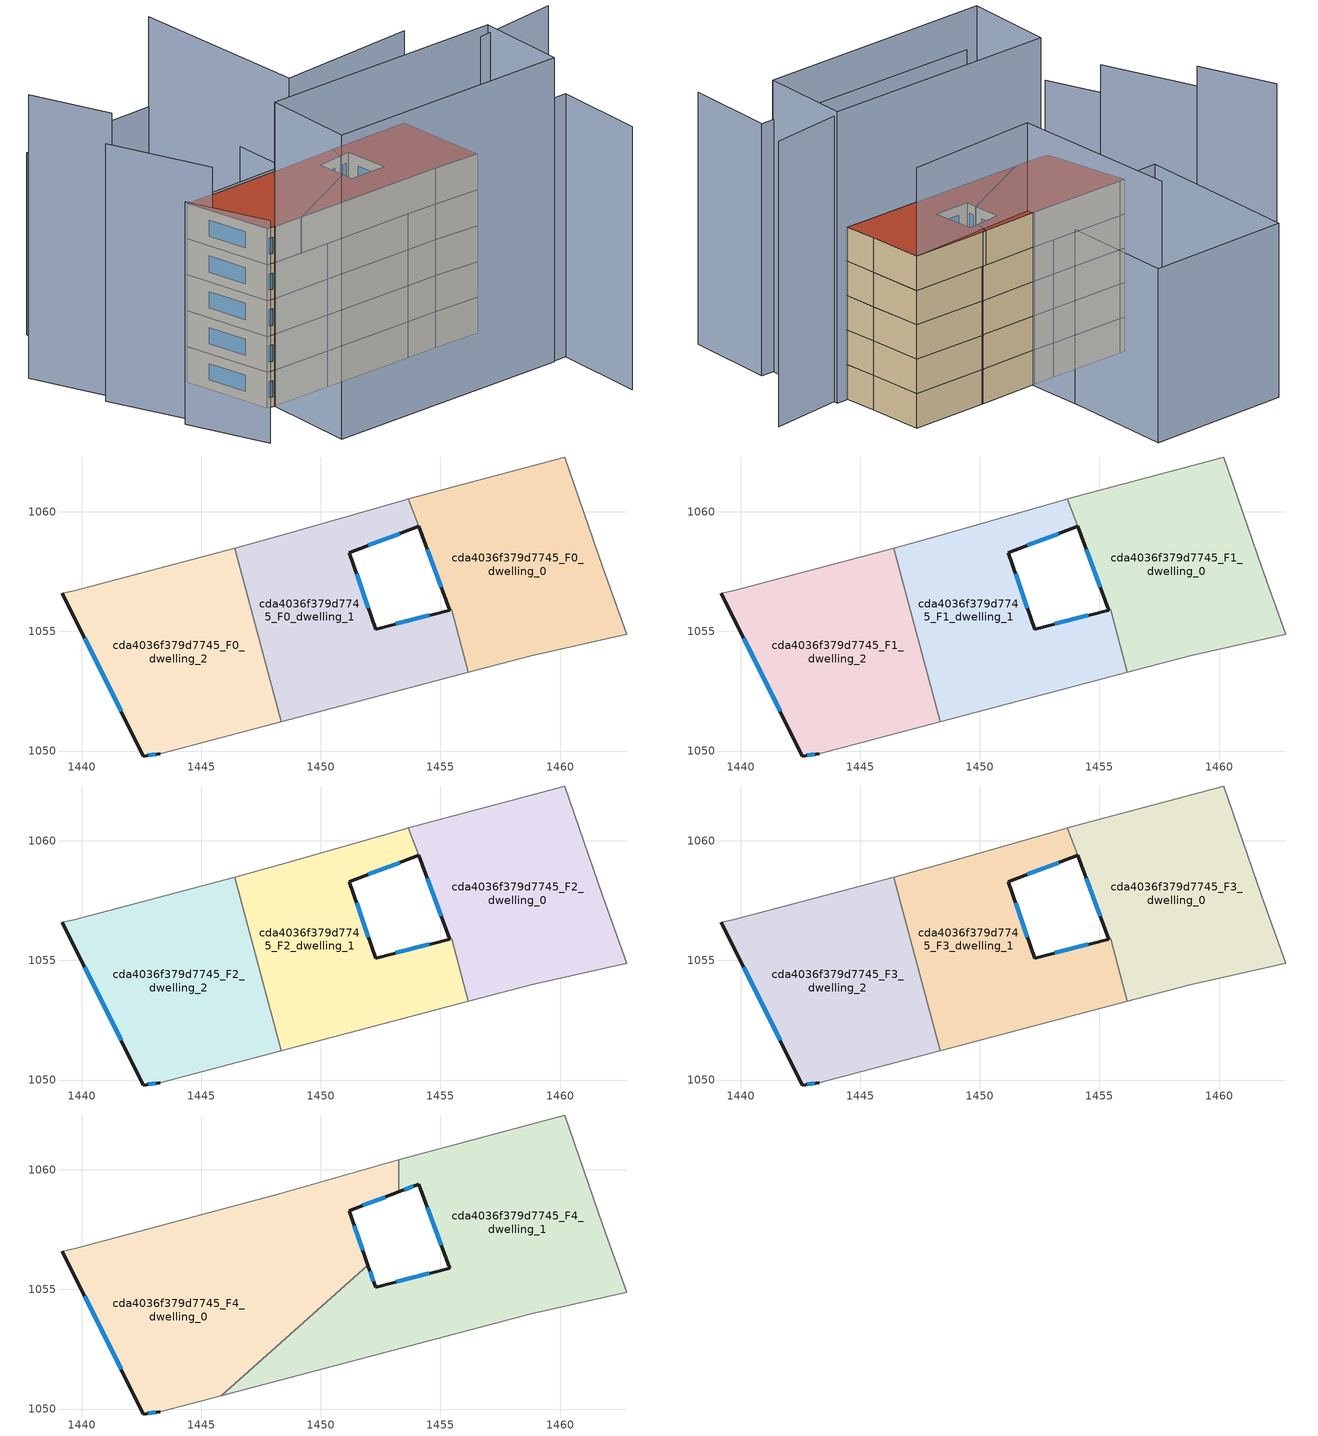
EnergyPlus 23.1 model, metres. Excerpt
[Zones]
cda4036f379d7745_F0_dwelling_0
 floor ground (EU_floor_Construction): 1460.19,1062.3 1461.79,1057.69 1462.79,1054.89 1458.79,1053.99 1456.17,1053.3 1455.46,1055.91 1455.39,1055.89 1454.09,1059.4 1453.66,1060.54 z0
 wall outside (EU_wall_Construction): 1454.09,1059.4 1455.39,1055.89 z0:3
 wall to cda4036f379d7745_F0_dwelling_1 (EU_wall_Construction): 1455.39,1055.89 1455.46,1055.91 / 1453.66,1060.54 1454.08,1059.39 / 1455.47,1055.91 1456.17,1053.3 z0:3
 wall adiabatic (EU_wall_Construction): 1456.17,1053.3 1458.79,1053.99 1462.79,1054.89 1461.79,1057.69 1460.19,1062.3 1453.66,1060.54 z0:3
 window (EU_Window_Construction): 1454.45,1058.43 1455.03,1056.86 z0.83:2.17
cda4036f379d7745_F0_dwelling_1
 floor ground (EU_floor_Construction): 1454.08,1059.39 1451.19,1058.3 1452.29,1055.09 1455.38,1055.89 1455.46,1055.91 1456.17,1053.3 1448.33,1051.23 1446.39,1058.49 1448.29,1059 1453.49,1060.5 1453.66,1060.54 z0
 wall outside (EU_wall_Construction): 1455.38,1055.89 1452.29,1055.09 1451.19,1058.3 1454.08,1059.39 z0:3
 wall to cda4036f379d7745_F0_dwelling_2 (EU_wall_Construction): 1446.39,1058.49 1448.33,1051.23 z0:3
 wall adiabatic (EU_wall_Construction): 1453.66,1060.54 1453.49,1060.5 1448.29,1059 1446.39,1058.49 / 1448.33,1051.23 1456.17,1053.3 z0:3
 window (EU_Window_Construction): 1451.98,1058.6 1453.29,1059.09 / 1451.98,1055.98 1451.49,1057.42 / 1454.53,1055.67 1453.14,1055.31 z0.83:2.17
cda4036f379d7745_F0_dwelling_2
 floor ground (EU_floor_Construction): 1446.39,1058.49 1448.33,1051.23 1443.28,1049.89 1442.58,1049.79 1439.18,1056.6 1439.68,1056.7 z0
 wall outside (EU_wall_Construction): 1439.18,1056.6 1442.58,1049.79 1443.28,1049.89 z0:3
 wall adiabatic (EU_wall_Construction): 1446.39,1058.49 1439.68,1056.7 1439.18,1056.6 / 1443.28,1049.89 1448.33,1051.23 z0:3
 window (EU_Window_Construction): 1440.11,1054.73 1441.64,1051.67 / 1442.77,1049.82 1443.09,1049.87 z0.83:2.17
cda4036f379d7745_F1_dwelling_0
 floor to cda4036f379d7745_F0_dwelling_0 (EU_floor_Construction): 1460.19,1062.3 1461.79,1057.69 1462.79,1054.89 1458.79,1053.99 1456.17,1053.3 1455.46,1055.91 1455.39,1055.89 1454.09,1059.4 1453.66,1060.54 z3
 wall outside (EU_wall_Construction): 1454.09,1059.4 1455.39,1055.89 z3:6
 wall to cda4036f379d7745_F1_dwelling_1 (EU_wall_Construction): 1455.39,1055.89 1455.46,1055.91 / 1453.66,1060.54 1454.08,1059.39 / 1455.47,1055.91 1456.17,1053.3 z3:6
 wall adiabatic (EU_wall_Construction): 1456.17,1053.3 1458.79,1053.99 1462.79,1054.89 1461.79,1057.69 1460.19,1062.3 1453.66,1060.54 z3:6
 window (EU_Window_Construction): 1454.45,1058.43 1455.03,1056.86 z3.83:5.17
cda4036f379d7745_F1_dwelling_1
 floor to cda4036f379d7745_F0_dwelling_1 (EU_floor_Construction): 1454.08,1059.39 1451.19,1058.3 1452.29,1055.09 1455.39,1055.89 1455.47,1055.91 1456.17,1053.3 1448.33,1051.23 1446.39,1058.49 1448.29,1059 1453.49,1060.5 1453.66,1060.54 z3
 wall outside (EU_wall_Construction): 1455.38,1055.89 1452.29,1055.09 1451.19,1058.3 1454.08,1059.39 z3:6
 wall to cda4036f379d7745_F1_dwelling_2 (EU_wall_Construction): 1446.39,1058.49 1448.33,1051.23 z3:6
 wall adiabatic (EU_wall_Construction): 1453.66,1060.54 1453.49,1060.5 1448.29,1059 1446.39,1058.49 / 1448.33,1051.23 1456.17,1053.3 z3:6
 window (EU_Window_Construction): 1451.98,1058.6 1453.29,1059.09 / 1451.98,1055.98 1451.49,1057.42 / 1454.53,1055.67 1453.14,1055.31 z3.83:5.17
cda4036f379d7745_F1_dwelling_2
 floor to cda4036f379d7745_F0_dwelling_2 (EU_floor_Construction): 1446.39,1058.49 1448.33,1051.23 1443.28,1049.89 1442.58,1049.79 1439.18,1056.6 1439.68,1056.7 z3
 wall outside (EU_wall_Construction): 1439.18,1056.6 1442.58,1049.79 1443.28,1049.89 z3:6
 wall adiabatic (EU_wall_Construction): 1446.39,1058.49 1439.68,1056.7 1439.18,1056.6 / 1443.28,1049.89 1448.33,1051.23 z3:6
 window (EU_Window_Construction): 1440.11,1054.73 1441.64,1051.67 / 1442.77,1049.82 1443.09,1049.87 z3.83:5.17
cda4036f379d7745_F2_dwelling_0
 floor to cda4036f379d7745_F1_dwelling_0 (EU_floor_Construction): 1460.19,1062.3 1461.79,1057.69 1462.79,1054.89 1458.79,1053.99 1456.17,1053.3 1455.46,1055.91 1455.39,1055.89 1454.09,1059.4 1453.66,1060.54 z6
 wall outside (EU_wall_Construction): 1454.09,1059.4 1455.39,1055.89 z6:9
 wall to cda4036f379d7745_F2_dwelling_1 (EU_wall_Construction): 1455.39,1055.89 1455.46,1055.91 / 1453.66,1060.54 1454.08,1059.39 / 1455.47,1055.91 1456.17,1053.3 z6:9
 wall adiabatic (EU_wall_Construction): 1456.17,1053.3 1458.79,1053.99 1462.79,1054.89 1461.79,1057.69 1460.19,1062.3 1453.66,1060.54 z6:9
 window (EU_Window_Construction): 1454.45,1058.43 1455.03,1056.86 z6.83:8.17
cda4036f379d7745_F2_dwelling_1
 floor to cda4036f379d7745_F1_dwelling_1 (EU_floor_Construction): 1454.08,1059.39 1451.19,1058.3 1452.29,1055.09 1455.39,1055.89 1455.47,1055.91 1456.17,1053.3 1448.33,1051.23 1446.39,1058.49 1448.29,1059 1453.49,1060.5 1453.66,1060.54 z6
 wall outside (EU_wall_Construction): 1455.38,1055.89 1452.29,1055.09 1451.19,1058.3 1454.08,1059.39 z6:9
 wall to cda4036f379d7745_F2_dwelling_2 (EU_wall_Construction): 1446.39,1058.49 1448.33,1051.23 z6:9
 wall adiabatic (EU_wall_Construction): 1453.66,1060.54 1453.49,1060.5 1448.29,1059 1446.39,1058.49 / 1448.33,1051.23 1456.17,1053.3 z6:9
 window (EU_Window_Construction): 1451.98,1058.6 1453.29,1059.09 / 1451.98,1055.98 1451.49,1057.42 / 1454.53,1055.67 1453.14,1055.31 z6.83:8.17
cda4036f379d7745_F2_dwelling_2
 floor to cda4036f379d7745_F1_dwelling_2 (EU_floor_Construction): 1446.39,1058.49 1448.33,1051.23 1443.28,1049.89 1442.58,1049.79 1439.18,1056.6 1439.68,1056.7 z6
 wall outside (EU_wall_Construction): 1439.18,1056.6 1442.58,1049.79 1443.28,1049.89 z6:9
 wall adiabatic (EU_wall_Construction): 1446.39,1058.49 1439.68,1056.7 1439.18,1056.6 / 1443.28,1049.89 1448.33,1051.23 z6:9
 window (EU_Window_Construction): 1440.11,1054.73 1441.64,1051.67 / 1442.77,1049.82 1443.09,1049.87 z6.83:8.17
cda4036f379d7745_F3_dwelling_0
 floor to cda4036f379d7745_F2_dwelling_0 (EU_floor_Construction): 1460.19,1062.3 1461.79,1057.69 1462.79,1054.89 1458.79,1053.99 1456.17,1053.3 1455.46,1055.91 1455.39,1055.89 1454.09,1059.4 1453.66,1060.54 z9
 wall outside (EU_wall_Construction): 1454.09,1059.4 1455.39,1055.89 z9:12
 wall to cda4036f379d7745_F3_dwelling_1 (EU_wall_Construction): 1455.39,1055.89 1455.46,1055.91 / 1453.66,1060.54 1454.08,1059.39 / 1455.47,1055.91 1456.17,1053.3 z9:12
 wall adiabatic (EU_wall_Construction): 1456.17,1053.3 1458.79,1053.99 1462.79,1054.89 1461.79,1057.69 1460.19,1062.3 1453.66,1060.54 z9:12
 window (EU_Window_Construction): 1454.45,1058.43 1455.03,1056.86 z9.83:11.17
cda4036f379d7745_F3_dwelling_1
 floor to cda4036f379d7745_F2_dwelling_1 (EU_floor_Construction): 1454.08,1059.39 1451.19,1058.3 1452.29,1055.09 1455.39,1055.89 1455.47,1055.91 1456.17,1053.3 1448.33,1051.23 1446.39,1058.49 1448.29,1059 1453.49,1060.5 1453.66,1060.54 z9
 wall outside (EU_wall_Construction): 1455.38,1055.89 1452.29,1055.09 1451.19,1058.3 1454.08,1059.39 z9:12
 wall to cda4036f379d7745_F3_dwelling_2 (EU_wall_Construction): 1446.39,1058.49 1448.33,1051.23 z9:12
 wall adiabatic (EU_wall_Construction): 1453.66,1060.54 1453.49,1060.5 1448.29,1059 1446.39,1058.49 / 1448.33,1051.23 1456.17,1053.3 z9:12
 window (EU_Window_Construction): 1451.98,1058.6 1453.29,1059.09 / 1451.98,1055.98 1451.49,1057.42 / 1454.53,1055.67 1453.14,1055.31 z9.83:11.17
cda4036f379d7745_F3_dwelling_2
 floor to cda4036f379d7745_F2_dwelling_2 (EU_floor_Construction): 1446.39,1058.49 1448.33,1051.23 1443.28,1049.89 1442.58,1049.79 1439.18,1056.6 1439.68,1056.7 z9
 wall outside (EU_wall_Construction): 1439.18,1056.6 1442.58,1049.79 1443.28,1049.89 z9:12
 wall adiabatic (EU_wall_Construction): 1446.39,1058.49 1439.68,1056.7 1439.18,1056.6 / 1443.28,1049.89 1448.33,1051.23 z9:12
 window (EU_Window_Construction): 1440.11,1054.73 1441.64,1051.67 / 1442.77,1049.82 1443.09,1049.87 z9.83:11.17
cda4036f379d7745_F4_dwelling_0
 floor to cda4036f379d7745_F3_dwelling_2 (EU_floor_Construction): 1446.39,1058.49 1448,1052.49 1445.82,1050.57 1443.28,1049.89 1442.58,1049.79 1439.18,1056.6 1439.68,1056.7 z12
 floor to cda4036f379d7745_F3_dwelling_1 (EU_floor_Construction): 1453.27,1060.43 1453.27,1059.08 1451.19,1058.3 1451.97,1056.02 1448,1052.49 1446.39,1058.49 1448.29,1059 z12
 wall outside (EU_wall_Construction): 1451.97,1056.02 1451.19,1058.3 1453.27,1059.08 / 1439.18,1056.6 1442.58,1049.79 1443.28,1049.89 z12:15
 wall to cda4036f379d7745_F4_dwelling_1 (EU_wall_Construction): 1453.27,1059.08 1453.27,1060.43 / 1445.82,1050.57 1451.97,1056.02 z12:15
 wall adiabatic (EU_wall_Construction): 1443.28,1049.89 1445.82,1050.57 / 1453.27,1060.43 1448.29,1059 1439.68,1056.7 1439.18,1056.6 z12:15
 window (EU_Window_Construction): 1451.76,1058.51 1452.69,1058.87 / 1451.75,1056.65 1451.4,1057.67 / 1442.77,1049.82 1443.09,1049.87 / 1440.11,1054.73 1441.64,1051.67 z12.83:14.17
 roof outside (EU_roof_Construction): 1451.97,1056.02 1451.19,1058.3 1453.27,1059.08 1453.27,1060.43 1448.29,1059 1439.68,1056.7 1439.18,1056.6 1442.58,1049.79 1443.28,1049.89 1445.82,1050.57 z15
cda4036f379d7745_F4_dwelling_1
 floor to cda4036f379d7745_F3_dwelling_0 (EU_floor_Construction): 1460.19,1062.3 1461.79,1057.69 1462.79,1054.89 1458.79,1053.99 1456.17,1053.3 1455.46,1055.91 1455.39,1055.89 1453.66,1060.54 z12
 floor to cda4036f379d7745_F3_dwelling_2 (EU_floor_Construction): 1448,1052.49 1448.33,1051.23 1445.82,1050.57 z12
 floor to cda4036f379d7745_F3_dwelling_1 (EU_floor_Construction): 1453.66,1060.54 1454.08,1059.39 1453.27,1059.08 1453.27,1060.43 1453.49,1060.5 z12; 1455.47,1055.91 1456.17,1053.3 1448.33,1051.23 1448,1052.49 1451.97,1056.02 1452.29,1055.09 1455.39,1055.89 z12
 wall outside (EU_wall_Construction): 1453.27,1059.08 1454.09,1059.4 1455.39,1055.89 1452.29,1055.09 1451.97,1056.02 z12:15
 wall adiabatic (EU_wall_Construction): 1445.82,1050.57 1458.79,1053.99 1462.79,1054.89 1461.79,1057.69 1460.19,1062.3 1453.49,1060.5 1453.27,1060.43 z12:15
 window (EU_Window_Construction): 1452.2,1055.35 1452.06,1055.76 / 1454.54,1055.67 1453.14,1055.31 / 1454.45,1058.43 1455.03,1056.86 / 1453.49,1059.17 1453.86,1059.31 z12.83:14.17
 roof outside (EU_roof_Construction): 1462.79,1054.89 1461.79,1057.69 1460.19,1062.3 1453.49,1060.5 1453.27,1060.43 1453.27,1059.08 1454.09,1059.4 1455.39,1055.89 1452.29,1055.09 1451.97,1056.02 1445.82,1050.57 1458.79,1053.99 z15
shading: 1435.77,1049.99 1440.09,1044.12 z0:18.6; 1446.38,1042.89 1466.96,1048.19 / 1466.96,1048.19 1468.89,1040.68 z0:22; 1432.17,1056.3 1437.6,1049.04 z0:21.5; 1443.28,1049.89 1463.83,1055.32 / 1463.83,1055.32 1465.81,1047.82 / 1465.81,1047.82 1445.26,1042.39 / 1445.26,1042.39 1443.28,1049.89 z0:25.4; 1428.67,1062.51 1432.91,1056.82 z0:23.7; 1431.98,1069.61 1444.27,1073.12 / 1444.27,1073.12 1448.3,1059 / 1448.3,1059 1436,1055.49 / 1436,1055.49 1431.98,1069.61 z0:15.2; 1469.9,1057.29 1462.9,1054.61 z0:24.9; 1460.19,1062.3 1448.67,1058.5 / 1448.67,1058.5 1443.89,1073.01 z0:22.7
[Building]
EU S2 Campaign: North Axis=0; Terrain=City; Solar Distribution=FullExterior
[Site:Location]
Lyon-Bron: Latitude=45.75; Longitude=5; Time Zone=1; Elevation=198
[SizingPeriod:WeatherFileDays]
AnnualSizingPeriod: Begin Month=1; Begin Day of Month=1; End Month=12; End Day of Month=31; Day of Week for Start Day=Monday; Use Weather File Daylight Saving Period=No; Use Weather File Rain and Snow Indicators=No
[MATERIAL]
EU_InternalMass_Material: Roughness=MediumRough; Thickness=0.1; Conductivity=1; Density=1800; Specific Heat=900; Thermal Absorptance=0.9; Solar Absorptance=0.7; Visible Absorptance=0.7
[MATERIAL:NOMASS] Roughness=MediumRough; Thermal Absorptance=0.9; Solar Absorptance=0.7; Visible Absorptance=0.7
Name | Thermal Resistance
EU_wall_NoMass | 0.87146
EU_roof_NoMass | 0.842276
EU_floor_NoMass | 0.496999
[WINDOWMATERIAL:SIMPLEGLAZINGSYSTEM]
EU_Window_SimpleGlazing: UFactor=2.2525; Solar Heat Gain Coefficient=0.76; Visible Transmittance=0.76
[CONSTRUCTION]
EU_wall_Construction: EU_wall_NoMass
EU_roof_Construction: EU_roof_NoMass
EU_floor_Construction: EU_floor_NoMass
EU_Window_Construction: EU_Window_SimpleGlazing
EU_InternalMass_Construction: EU_InternalMass_Material
[ZONE] Type=1; Multiplier=1; Ceiling Height=autocalculate; Floor Area=autocalculate; Part of Total Floor Area=Yes
Name | Volume
cda4036f379d7745_F0_dwelling_0; cda4036f379d7745_F1_dwelling_0; cda4036f379d7745_F2_dwelling_0; cda4036f379d7745_F3_dwelling_0 | 154.999
cda4036f379d7745_F4_dwelling_0 | 225.638
cda4036f379d7745_F0_dwelling_1 | 145.84
cda4036f379d7745_F1_dwelling_1; cda4036f379d7745_F2_dwelling_1; cda4036f379d7745_F3_dwelling_1 | 145.841
cda4036f379d7745_F4_dwelling_1 | 225.636
cda4036f379d7745_F0_dwelling_2; cda4036f379d7745_F1_dwelling_2; cda4036f379d7745_F2_dwelling_2; cda4036f379d7745_F3_dwelling_2 | 150.43
[INTERNALMASS] Construction=EU_InternalMass_Construction
Name | Zone or ZoneList | Surface Area
cda4036f379d7745_F0_dwelling_0_EU_InternalMass | cda4036f379d7745_F0_dwelling_0 | 51.6696
cda4036f379d7745_F0_dwelling_1_EU_InternalMass | cda4036f379d7745_F0_dwelling_1 | 48.6143
cda4036f379d7745_F0_dwelling_2_EU_InternalMass | cda4036f379d7745_F0_dwelling_2 | 50.1432
cda4036f379d7745_F1_dwelling_0_EU_InternalMass | cda4036f379d7745_F1_dwelling_0 | 51.6696
cda4036f379d7745_F1_dwelling_1_EU_InternalMass | cda4036f379d7745_F1_dwelling_1 | 48.6143
cda4036f379d7745_F1_dwelling_2_EU_InternalMass | cda4036f379d7745_F1_dwelling_2 | 50.1432
cda4036f379d7745_F2_dwelling_0_EU_InternalMass | cda4036f379d7745_F2_dwelling_0 | 51.6696
cda4036f379d7745_F2_dwelling_1_EU_InternalMass | cda4036f379d7745_F2_dwelling_1 | 48.6143
cda4036f379d7745_F2_dwelling_2_EU_InternalMass | cda4036f379d7745_F2_dwelling_2 | 50.1432
cda4036f379d7745_F3_dwelling_0_EU_InternalMass | cda4036f379d7745_F3_dwelling_0 | 51.6696
cda4036f379d7745_F3_dwelling_1_EU_InternalMass | cda4036f379d7745_F3_dwelling_1 | 48.6143
cda4036f379d7745_F3_dwelling_2_EU_InternalMass | cda4036f379d7745_F3_dwelling_2 | 50.1432
cda4036f379d7745_F4_dwelling_0_EU_InternalMass | cda4036f379d7745_F4_dwelling_0 | 75.2129
cda4036f379d7745_F4_dwelling_1_EU_InternalMass | cda4036f379d7745_F4_dwelling_1 | 75.2116
[OTHEREQUIPMENT] Fuel Type=Electricity; Design Level Calculation Method=Watts/Area; Power per Zone Floor Area=1; Fraction Latent=0; Fraction Radiant=0; Fraction Lost=0; Carbon Dioxide Generation Rate=0; EndUse Subcategory=EU_Step8_InternalGains
Name | Zone or ZoneList or Space or SpaceList | Schedule
EU_Step8_InternalGain_cda4036f379d7745_F0_dwelling_0_f000 | cda4036f379d7745_F0_dwelling_0 | EU_Step8_GainSchedule_cda4036f379d7745_F0_dwelling_0_f000
EU_Step8_InternalGain_cda4036f379d7745_F0_dwelling_1_f000 | cda4036f379d7745_F0_dwelling_1 | EU_Step8_GainSchedule_cda4036f379d7745_F0_dwelling_1_f000
EU_Step8_InternalGain_cda4036f379d7745_F0_dwelling_2_f000 | cda4036f379d7745_F0_dwelling_2 | EU_Step8_GainSchedule_cda4036f379d7745_F0_dwelling_2_f000
EU_Step8_InternalGain_cda4036f379d7745_F1_dwelling_0_f000 | cda4036f379d7745_F1_dwelling_0 | EU_Step8_GainSchedule_cda4036f379d7745_F1_dwelling_0_f000
EU_Step8_InternalGain_cda4036f379d7745_F1_dwelling_1_f000 | cda4036f379d7745_F1_dwelling_1 | EU_Step8_GainSchedule_cda4036f379d7745_F1_dwelling_1_f000
EU_Step8_InternalGain_cda4036f379d7745_F1_dwelling_2_f000 | cda4036f379d7745_F1_dwelling_2 | EU_Step8_GainSchedule_cda4036f379d7745_F1_dwelling_2_f000
EU_Step8_InternalGain_cda4036f379d7745_F2_dwelling_0_f000 | cda4036f379d7745_F2_dwelling_0 | EU_Step8_GainSchedule_cda4036f379d7745_F2_dwelling_0_f000
EU_Step8_InternalGain_cda4036f379d7745_F2_dwelling_1_f000 | cda4036f379d7745_F2_dwelling_1 | EU_Step8_GainSchedule_cda4036f379d7745_F2_dwelling_1_f000
EU_Step8_InternalGain_cda4036f379d7745_F2_dwelling_2_f000 | cda4036f379d7745_F2_dwelling_2 | EU_Step8_GainSchedule_cda4036f379d7745_F2_dwelling_2_f000
EU_Step8_InternalGain_cda4036f379d7745_F3_dwelling_0_f000 | cda4036f379d7745_F3_dwelling_0 | EU_Step8_GainSchedule_cda4036f379d7745_F3_dwelling_0_f000
EU_Step8_InternalGain_cda4036f379d7745_F3_dwelling_1_f000 | cda4036f379d7745_F3_dwelling_1 | EU_Step8_GainSchedule_cda4036f379d7745_F3_dwelling_1_f000
EU_Step8_InternalGain_cda4036f379d7745_F3_dwelling_2_f000 | cda4036f379d7745_F3_dwelling_2 | EU_Step8_GainSchedule_cda4036f379d7745_F3_dwelling_2_f000
EU_Step8_InternalGain_cda4036f379d7745_F4_dwelling_0_f000 | cda4036f379d7745_F4_dwelling_0 | EU_Step8_GainSchedule_cda4036f379d7745_F4_dwelling_0_f000
EU_Step8_InternalGain_cda4036f379d7745_F4_dwelling_1_f000 | cda4036f379d7745_F4_dwelling_1 | EU_Step8_GainSchedule_cda4036f379d7745_F4_dwelling_1_f000
[ZONEVENTILATION:DESIGNFLOWRATE] Schedule=EU_AlwaysOn; Design Flow Rate Calculation Method=AirChanges/Hour; Air Changes per Hour=0.425; Ventilation Type=Natural; Fan Pressure Rise=0; Fan Total Efficiency=1; Constant Term Coefficient=1; Temperature Term Coefficient=0; Velocity Term Coefficient=0; Velocity Squared Term Coefficient=0; Minimum Indoor Temperature=-100; Maximum Indoor Temperature=100; Delta Temperature=-100; Minimum Outdoor Temperature=-100; Maximum Outdoor Temperature=100; Maximum Wind Speed=40
Name | Zone or ZoneList or Space or SpaceList
EU_ConstantAir_cda4036f379d7745_F0_dwelling_0 | cda4036f379d7745_F0_dwelling_0
EU_ConstantAir_cda4036f379d7745_F0_dwelling_1 | cda4036f379d7745_F0_dwelling_1
EU_ConstantAir_cda4036f379d7745_F0_dwelling_2 | cda4036f379d7745_F0_dwelling_2
EU_ConstantAir_cda4036f379d7745_F1_dwelling_0 | cda4036f379d7745_F1_dwelling_0
EU_ConstantAir_cda4036f379d7745_F1_dwelling_1 | cda4036f379d7745_F1_dwelling_1
EU_ConstantAir_cda4036f379d7745_F1_dwelling_2 | cda4036f379d7745_F1_dwelling_2
EU_ConstantAir_cda4036f379d7745_F2_dwelling_0 | cda4036f379d7745_F2_dwelling_0
EU_ConstantAir_cda4036f379d7745_F2_dwelling_1 | cda4036f379d7745_F2_dwelling_1
EU_ConstantAir_cda4036f379d7745_F2_dwelling_2 | cda4036f379d7745_F2_dwelling_2
EU_ConstantAir_cda4036f379d7745_F3_dwelling_0 | cda4036f379d7745_F3_dwelling_0
EU_ConstantAir_cda4036f379d7745_F3_dwelling_1 | cda4036f379d7745_F3_dwelling_1
EU_ConstantAir_cda4036f379d7745_F3_dwelling_2 | cda4036f379d7745_F3_dwelling_2
EU_ConstantAir_cda4036f379d7745_F4_dwelling_0 | cda4036f379d7745_F4_dwelling_0
EU_ConstantAir_cda4036f379d7745_F4_dwelling_1 | cda4036f379d7745_F4_dwelling_1
[HVACTEMPLATE:THERMOSTAT] Constant Heating Setpoint=20; Constant Cooling Setpoint=50
EU_HeatOnly_cda4036f379d7745_F0_dwelling_0; EU_HeatOnly_cda4036f379d7745_F0_dwelling_1; EU_HeatOnly_cda4036f379d7745_F0_dwelling_2; EU_HeatOnly_cda4036f379d7745_F1_dwelling_0; EU_HeatOnly_cda4036f379d7745_F1_dwelling_1; EU_HeatOnly_cda4036f379d7745_F1_dwelling_2; EU_HeatOnly_cda4036f379d7745_F2_dwelling_0; EU_HeatOnly_cda4036f379d7745_F2_dwelling_1; EU_HeatOnly_cda4036f379d7745_F2_dwelling_2; EU_HeatOnly_cda4036f379d7745_F3_dwelling_0; EU_HeatOnly_cda4036f379d7745_F3_dwelling_1; EU_HeatOnly_cda4036f379d7745_F3_dwelling_2; EU_HeatOnly_cda4036f379d7745_F4_dwelling_0; EU_HeatOnly_cda4036f379d7745_F4_dwelling_1
[HVACTEMPLATE:ZONE:IDEALLOADSAIRSYSTEM] System Availability Schedule=EU_AlwaysOn; Maximum Heating Supply Air Temperature=50; Minimum Cooling Supply Air Temperature=13; Maximum Heating Supply Air Humidity Ratio=0.0156; Minimum Cooling Supply Air Humidity Ratio=0.0077; Heating Limit=NoLimit; Cooling Limit=NoLimit; Heating Availability Schedule=EU_AlwaysOn; Cooling Availability Schedule=EU_CoolingOff; Dehumidification Control Type=ConstantSensibleHeatRatio; Cooling Sensible Heat Ratio=0.7; Dehumidification Setpoint=60; Humidification Control Type=None; Humidification Setpoint=30; Outdoor Air Method=None; Outdoor Air Flow Rate per Person=0.00944; Outdoor Air Flow Rate per Zone Floor Area=0; Outdoor Air Flow Rate per Zone=0; Demand Controlled Ventilation Type=None; Outdoor Air Economizer Type=NoEconomizer; Heat Recovery Type=None; Sensible Heat Recovery Effectiveness=0.7; Latent Heat Recovery Effectiveness=0.65
Name | Template Thermostat
cda4036f379d7745_F0_dwelling_0 | EU_HeatOnly_cda4036f379d7745_F0_dwelling_0
cda4036f379d7745_F0_dwelling_1 | EU_HeatOnly_cda4036f379d7745_F0_dwelling_1
cda4036f379d7745_F0_dwelling_2 | EU_HeatOnly_cda4036f379d7745_F0_dwelling_2
cda4036f379d7745_F1_dwelling_0 | EU_HeatOnly_cda4036f379d7745_F1_dwelling_0
cda4036f379d7745_F1_dwelling_1 | EU_HeatOnly_cda4036f379d7745_F1_dwelling_1
cda4036f379d7745_F1_dwelling_2 | EU_HeatOnly_cda4036f379d7745_F1_dwelling_2
cda4036f379d7745_F2_dwelling_0 | EU_HeatOnly_cda4036f379d7745_F2_dwelling_0
cda4036f379d7745_F2_dwelling_1 | EU_HeatOnly_cda4036f379d7745_F2_dwelling_1
cda4036f379d7745_F2_dwelling_2 | EU_HeatOnly_cda4036f379d7745_F2_dwelling_2
cda4036f379d7745_F3_dwelling_0 | EU_HeatOnly_cda4036f379d7745_F3_dwelling_0
cda4036f379d7745_F3_dwelling_1 | EU_HeatOnly_cda4036f379d7745_F3_dwelling_1
cda4036f379d7745_F3_dwelling_2 | EU_HeatOnly_cda4036f379d7745_F3_dwelling_2
cda4036f379d7745_F4_dwelling_0 | EU_HeatOnly_cda4036f379d7745_F4_dwelling_0
cda4036f379d7745_F4_dwelling_1 | EU_HeatOnly_cda4036f379d7745_F4_dwelling_1
[SIZING:ZONE] Zone Cooling Design Supply Air Temperature Input Method=SupplyAirTemperature; Zone Cooling Design Supply Air Temperature=13; Zone Heating Design Supply Air Temperature Input Method=SupplyAirTemperature; Zone Heating Design Supply Air Temperature=50; Zone Cooling Design Supply Air Humidity Ratio=0.008; Zone Heating Design Supply Air Humidity Ratio=0.008; Cooling Design Air Flow Method=DesignDay; Cooling Design Air Flow Rate=0; Cooling Minimum Air Flow per Zone Floor Area=0.000762; Cooling Minimum Air Flow=0; Cooling Minimum Air Flow Fraction=0.2; Heating Design Air Flow Method=DesignDay; Heating Design Air Flow Rate=0; Heating Maximum Air Flow per Zone Floor Area=0.002032; Heating Maximum Air Flow=0.141576; Heating Maximum Air Flow Fraction=0.3; Account for Dedicated Outdoor Air System=No; Dedicated Outdoor Air System Control Strategy=NeutralSupplyAir; Dedicated Outdoor Air Low Setpoint Temperature for Design=autosize; Dedicated Outdoor Air High Setpoint Temperature for Design=autosize; Zone Load Sizing Method=Sensible Load Only No Latent Load; Zone Latent Cooling Design Supply Air Humidity Ratio Input Method=HumidityRatioDifference; Zone Cooling Design Supply Air Humidity Ratio Difference=0.005; Zone Latent Heating Design Supply Air Humidity Ratio Input Method=HumidityRatioDifference; Zone Humidification Design Supply Air Humidity Ratio Difference=0.005
cda4036f379d7745_F0_dwelling_0; cda4036f379d7745_F0_dwelling_1; cda4036f379d7745_F0_dwelling_2; cda4036f379d7745_F1_dwelling_0; cda4036f379d7745_F1_dwelling_1; cda4036f379d7745_F1_dwelling_2; cda4036f379d7745_F2_dwelling_0; cda4036f379d7745_F2_dwelling_1; cda4036f379d7745_F2_dwelling_2; cda4036f379d7745_F3_dwelling_0; cda4036f379d7745_F3_dwelling_1; cda4036f379d7745_F3_dwelling_2; cda4036f379d7745_F4_dwelling_0; cda4036f379d7745_F4_dwelling_1
[SCHEDULE:CONSTANT]
Name | Hourly Value
EU_AlwaysOn | 1
EU_CoolingOff | 0
[SCHEDULE:FILE] Column Number=1; Rows to Skip at Top=0; Number of Hours of Data=8760; Column Separator=Comma; Interpolate to Timestep=No; Minutes per Item=60; Adjust Schedule for Daylight Savings=Yes
Name | File
EU_Step8_GainSchedule_cda4036f379d7745_F0_dwelling_0_f000 | ../../schedules/cda4036f379d7745/cda4036f379d7745_F0_dwelling_0_f000_gain.csv
EU_Step8_GainSchedule_cda4036f379d7745_F0_dwelling_1_f000 | ../../schedules/cda4036f379d7745/cda4036f379d7745_F0_dwelling_1_f000_gain.csv
EU_Step8_GainSchedule_cda4036f379d7745_F0_dwelling_2_f000 | ../../schedules/cda4036f379d7745/cda4036f379d7745_F0_dwelling_2_f000_gain.csv
EU_Step8_GainSchedule_cda4036f379d7745_F1_dwelling_0_f000 | ../../schedules/cda4036f379d7745/cda4036f379d7745_F1_dwelling_0_f000_gain.csv
EU_Step8_GainSchedule_cda4036f379d7745_F1_dwelling_1_f000 | ../../schedules/cda4036f379d7745/cda4036f379d7745_F1_dwelling_1_f000_gain.csv
EU_Step8_GainSchedule_cda4036f379d7745_F1_dwelling_2_f000 | ../../schedules/cda4036f379d7745/cda4036f379d7745_F1_dwelling_2_f000_gain.csv
EU_Step8_GainSchedule_cda4036f379d7745_F2_dwelling_0_f000 | ../../schedules/cda4036f379d7745/cda4036f379d7745_F2_dwelling_0_f000_gain.csv
EU_Step8_GainSchedule_cda4036f379d7745_F2_dwelling_1_f000 | ../../schedules/cda4036f379d7745/cda4036f379d7745_F2_dwelling_1_f000_gain.csv
EU_Step8_GainSchedule_cda4036f379d7745_F2_dwelling_2_f000 | ../../schedules/cda4036f379d7745/cda4036f379d7745_F2_dwelling_2_f000_gain.csv
EU_Step8_GainSchedule_cda4036f379d7745_F3_dwelling_0_f000 | ../../schedules/cda4036f379d7745/cda4036f379d7745_F3_dwelling_0_f000_gain.csv
EU_Step8_GainSchedule_cda4036f379d7745_F3_dwelling_1_f000 | ../../schedules/cda4036f379d7745/cda4036f379d7745_F3_dwelling_1_f000_gain.csv
EU_Step8_GainSchedule_cda4036f379d7745_F3_dwelling_2_f000 | ../../schedules/cda4036f379d7745/cda4036f379d7745_F3_dwelling_2_f000_gain.csv
EU_Step8_GainSchedule_cda4036f379d7745_F4_dwelling_0_f000 | ../../schedules/cda4036f379d7745/cda4036f379d7745_F4_dwelling_0_f000_gain.csv
EU_Step8_GainSchedule_cda4036f379d7745_F4_dwelling_1_f000 | ../../schedules/cda4036f379d7745/cda4036f379d7745_F4_dwelling_1_f000_gain.csv
